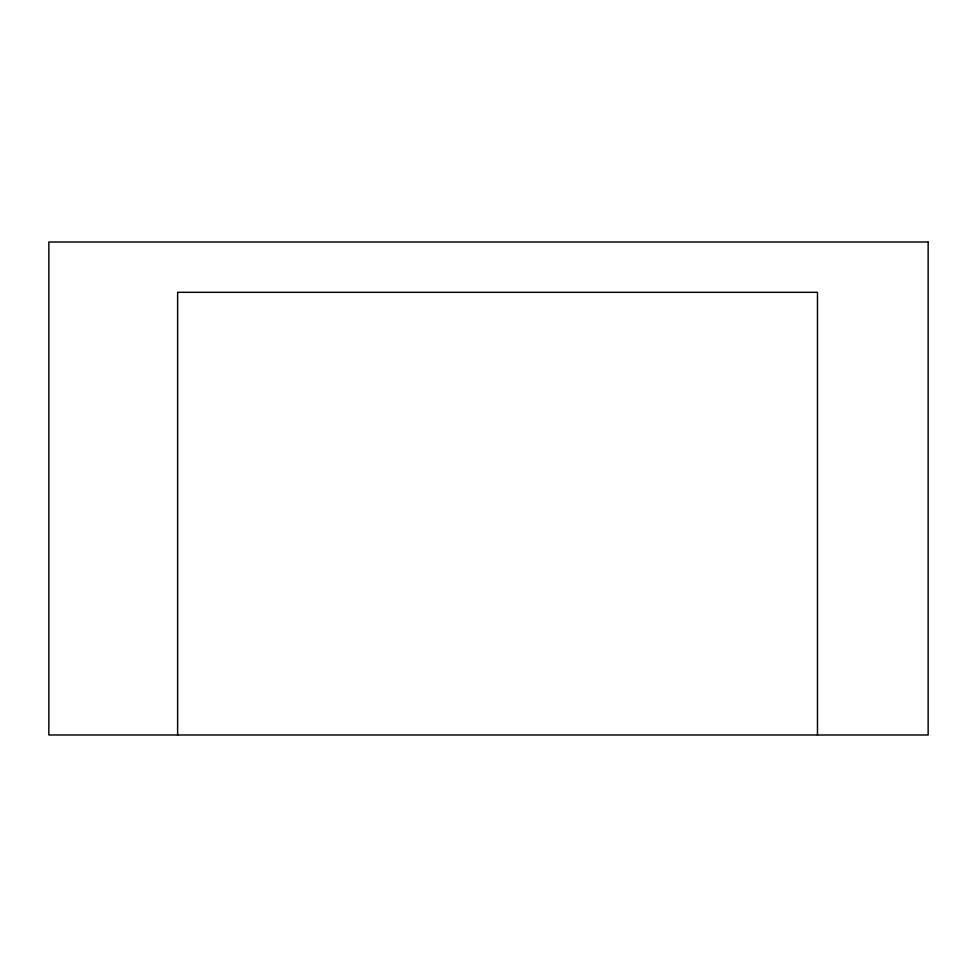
<?xml version="1.0" encoding="UTF-8"?>
<svg xmlns="http://www.w3.org/2000/svg" width="977" height="977" viewBox="0 0 977 977"><rect width="100%" height="100%" fill="white"/><g stroke="black" fill="none" stroke-linecap="round" stroke-linejoin="round"><path stroke-width="1.47" d="M817.48 734.985L817.48 292.318L177.631 292.318L177.631 734.985M928.15 242.015L48.85 242.015L48.85 734.985L928.15 734.985L928.15 242.015"/></g></svg>
